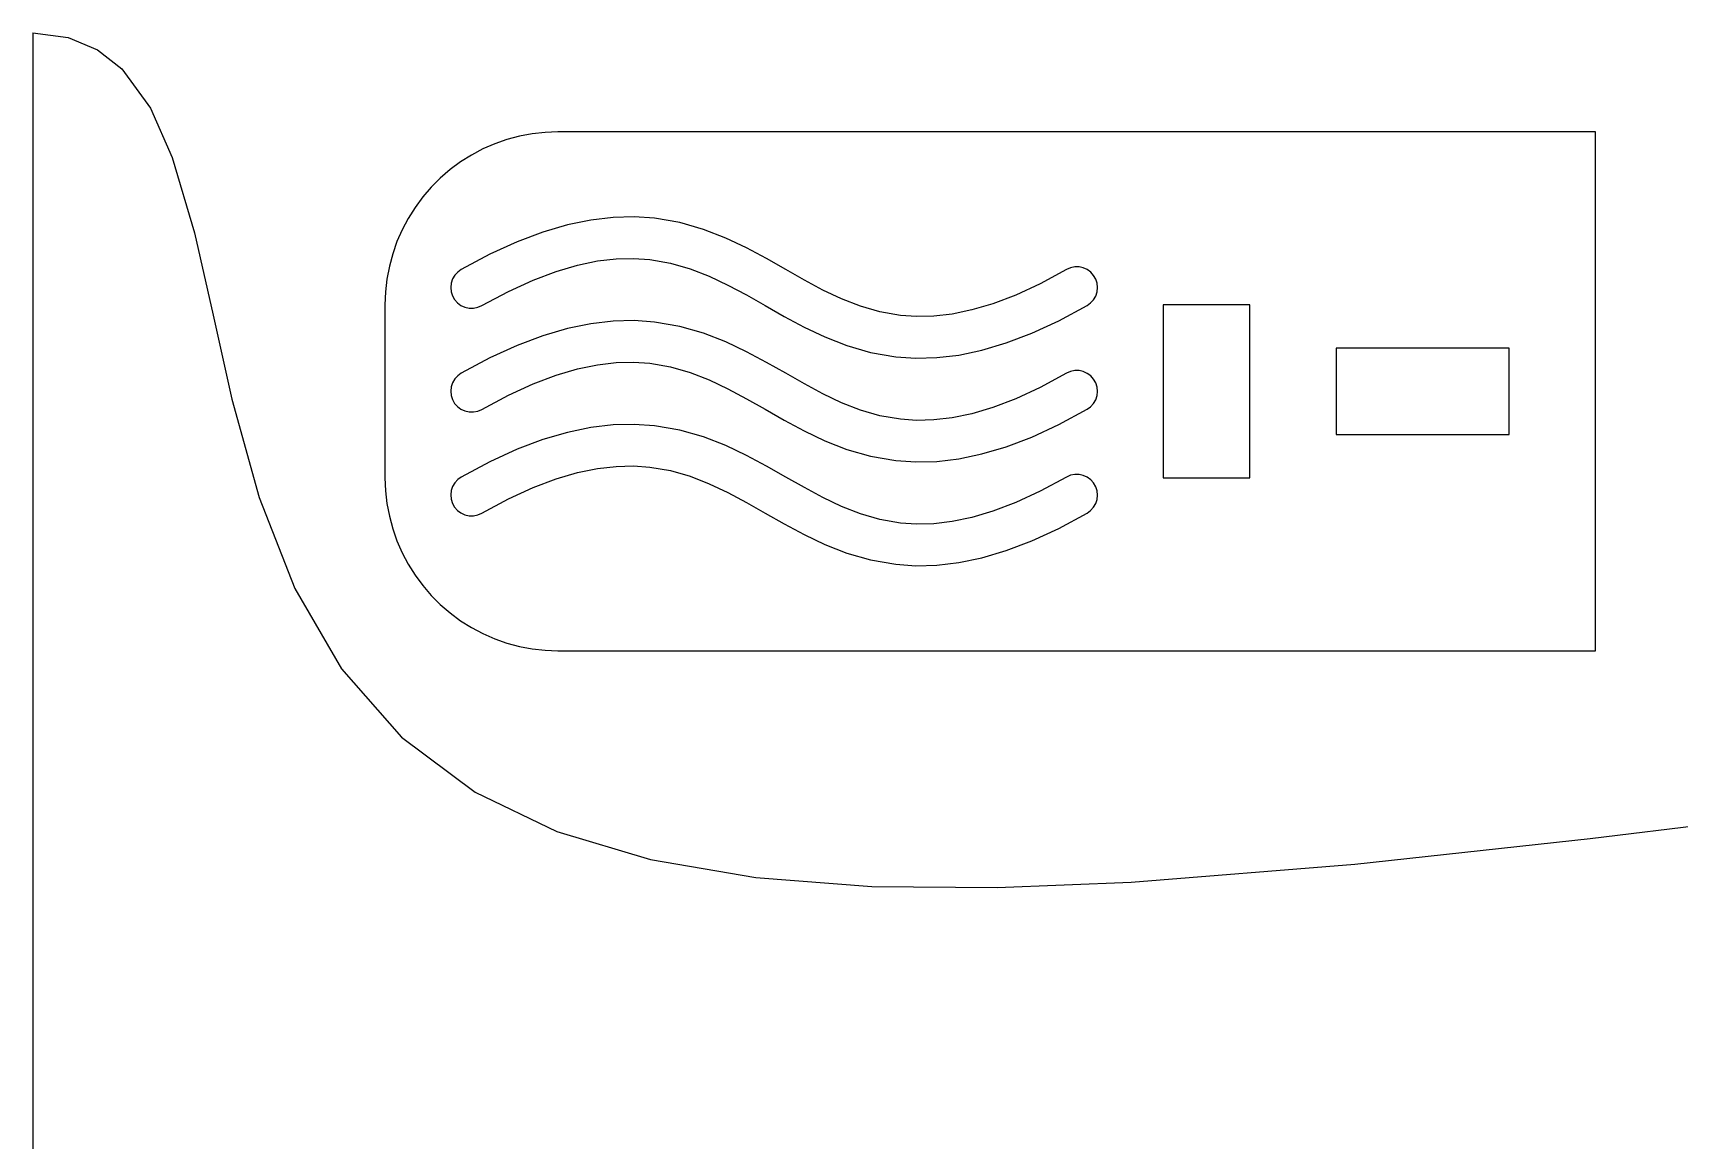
# Model space of a CAD drawing. Header units: millimetres. Extents: x -3928 to -434, y -548 to 1409.
# Drawn here: x -1656.5 to -1561.3, y 879.6 to 943.6 of the extents above; entities that cross this region are included whole.
import ezdxf

# ---------------------------------------------------------------- set-up
doc = ezdxf.new("R2010")
doc.units = ezdxf.units.MM
doc.header["$MEASUREMENT"] = 0
doc.layers.add('layer 1', color=7, linetype='Continuous')

msp = doc.modelspace()

# ---------------------------------------------------------------- linework, layer by layer
at = {"layer": 'layer 1', "color": 1, "lineweight": 25}
for points, knots in [([(-1656.4705, 943.5706), (-1656.4705, 943.5706), (-1654.4237, 943.3156), (-1654.4237, 943.3156), (-1654.4237, 943.3156), (-1654.4237, 943.3156), (-1652.7283, 942.5984), (-1652.7283, 942.5984), (-1652.7283, 942.5984), (-1652.7283, 942.5984), (-1651.3291, 941.4861), (-1651.3291, 941.4861), (-1651.3291, 941.4861), (-1651.3291, 941.4861), (-1649.675, 939.2121), (-1649.675, 939.2121), (-1649.675, 939.2121), (-1649.675, 939.2121), (-1648.4194, 936.3765), (-1648.4194, 936.3765), (-1648.4194, 936.3765), (-1648.4194, 936.3765), (-1647.1364, 932.0038), (-1647.1364, 932.0038), (-1647.1364, 932.0038), (-1647.1364, 932.0038), (-1646.0572, 927.254), (-1646.0572, 927.254), (-1646.0572, 927.254), (-1646.0572, 927.254), (-1644.9643, 922.3948), (-1644.9643, 922.3948), (-1644.9643, 922.3948), (-1644.9643, 922.3948), (-1643.3945, 916.7144), (-1643.3945, 916.7144), (-1643.3945, 916.7144), (-1643.3945, 916.7144), (-1641.3325, 911.4523), (-1641.3325, 911.4523), (-1641.3325, 911.4523), (-1641.3325, 911.4523), (-1638.6203, 906.7946), (-1638.6203, 906.7946), (-1638.6203, 906.7946), (-1638.6203, 906.7946), (-1635.1578, 902.8523), (-1635.1578, 902.8523), (-1635.1578, 902.8523), (-1635.1578, 902.8523), (-1630.892, 899.677), (-1630.892, 899.677), (-1630.892, 899.677), (-1630.892, 899.677), (-1626.1726, 897.4069), (-1626.1726, 897.4069), (-1626.1726, 897.4069), (-1626.1726, 897.4069), (-1620.7539, 895.7774), (-1620.7539, 895.7774), (-1620.7539, 895.7774), (-1620.7539, 895.7774), (-1614.6692, 894.7388), (-1614.6692, 894.7388), (-1614.6692, 894.7388), (-1614.6692, 894.7388), (-1607.9682, 894.2248), (-1607.9682, 894.2248), (-1607.9682, 894.2248), (-1607.9682, 894.2248), (-1600.7122, 894.1609), (-1600.7122, 894.1609), (-1600.7122, 894.1609), (-1600.7122, 894.1609), (-1592.973, 894.4679), (-1592.973, 894.4679), (-1592.973, 894.4679), (-1592.973, 894.4679), (-1580.0289, 895.51), (-1580.0289, 895.51), (-1580.0289, 895.51), (-1580.0289, 895.51), (-1566.4254, 896.993), (-1566.4254, 896.993), (-1566.4254, 896.993), (-1566.4254, 896.993), (-1552.5196, 898.6906), (-1552.5196, 898.6906), (-1552.5196, 898.6906), (-1552.5196, 898.6906), (-1541.9236, 900.034), (-1541.9236, 900.034), (-1541.9236, 900.034), (-1541.9236, 900.034), (-1531.5279, 901.3774), (-1531.5279, 901.3774), (-1531.5279, 901.3774), (-1531.5279, 901.3774), (-1521.4917, 902.7158), (-1521.4917, 902.7158), (-1521.4917, 902.7158), (-1521.4917, 902.7158), (-1511.9689, 904.0722), (-1511.9689, 904.0722), (-1511.9689, 904.0722), (-1511.9689, 904.0722), (-1503.1028, 905.495), (-1503.1028, 905.495), (-1503.1028, 905.495), (-1503.1028, 905.495), (-1495.1594, 907.0236), (-1495.1594, 907.0236), (-1495.1594, 907.0236), (-1495.1594, 907.0236), (-1488.078, 908.7592), (-1488.078, 908.7592), (-1488.078, 908.7592), (-1488.078, 908.7592), (-1481.9383, 910.7835), (-1481.9383, 910.7835), (-1481.9383, 910.7835), (-1481.9383, 910.7835), (-1476.7884, 913.1721), (-1476.7884, 913.1721), (-1476.7884, 913.1721), (-1476.7884, 913.1721), (-1472.9725, 915.71), (-1472.9725, 915.71), (-1472.9725, 915.71), (-1472.9725, 915.71), (-1469.9488, 918.6226), (-1469.9488, 918.6226), (-1469.9488, 918.6226), (-1469.9488, 918.6226), (-1467.6437, 921.9034), (-1467.6437, 921.9034), (-1467.6437, 921.9034), (-1467.6437, 921.9034), (-1465.9307, 925.5081), (-1465.9307, 925.5081), (-1465.9307, 925.5081), (-1465.9307, 925.5081), (-1464.6197, 929.3421), (-1464.6197, 929.3421), (-1464.6197, 929.3421), (-1464.6197, 929.3421), (-1463.6471, 932.6014), (-1463.6471, 932.6014), (-1463.6471, 932.6014), (-1463.6471, 932.6014), (-1462.5743, 935.7827), (-1462.5743, 935.7827), (-1462.5743, 935.7827), (-1462.5743, 935.7827), (-1461.1537, 938.7154), (-1461.1537, 938.7154), (-1461.1537, 938.7154), (-1461.1537, 938.7154), (-1459.6812, 940.6228), (-1459.6812, 940.6228), (-1459.6812, 940.6228), (-1459.6812, 940.6228), (-1457.6947, 942.1574), (-1457.6947, 942.1574), (-1457.6947, 942.1574), (-1457.6947, 942.1574), (-1456.001, 942.9102), (-1456.001, 942.9102), (-1456.001, 942.9102), (-1456.001, 942.9102), (-1453.9468, 943.3971), (-1453.9468, 943.3971), (-1453.9468, 943.3971), (-1453.9468, 943.3971), (-1451.4706, 943.5706), (-1451.4706, 943.5706)], [0, 0, 0, 0, 0.0222222, 0.0222222, 0.0222222, 0.0222222, 0.0444444, 0.0444444, 0.0444444, 0.0444444, 0.0666667, 0.0666667, 0.0666667, 0.0666667, 0.0888889, 0.0888889, 0.0888889, 0.0888889, 0.1111111, 0.1111111, 0.1111111, 0.1111111, 0.1333333, 0.1333333, 0.1333333, 0.1333333, 0.1555556, 0.1555556, 0.1555556, 0.1555556, 0.1777778, 0.1777778, 0.1777778, 0.1777778, 0.2, 0.2, 0.2, 0.2, 0.2222222, 0.2222222, 0.2222222, 0.2222222, 0.2444444, 0.2444444, 0.2444444, 0.2444444, 0.2666667, 0.2666667, 0.2666667, 0.2666667, 0.2888889, 0.2888889, 0.2888889, 0.2888889, 0.3111111, 0.3111111, 0.3111111, 0.3111111, 0.3333333, 0.3333333, 0.3333333, 0.3333333, 0.3555556, 0.3555556, 0.3555556, 0.3555556, 0.3777778, 0.3777778, 0.3777778, 0.3777778, 0.4, 0.4, 0.4, 0.4, 0.4222222, 0.4222222, 0.4222222, 0.4222222, 0.4444444, 0.4444444, 0.4444444, 0.4444444, 0.4666667, 0.4666667, 0.4666667, 0.4666667, 0.4888889, 0.4888889, 0.4888889, 0.4888889, 0.5111111, 0.5111111, 0.5111111, 0.5111111, 0.5333333, 0.5333333, 0.5333333, 0.5333333, 0.5555556, 0.5555556, 0.5555556, 0.5555556, 0.5777778, 0.5777778, 0.5777778, 0.5777778, 0.6, 0.6, 0.6, 0.6, 0.6222222, 0.6222222, 0.6222222, 0.6222222, 0.6444444, 0.6444444, 0.6444444, 0.6444444, 0.6666667, 0.6666667, 0.6666667, 0.6666667, 0.6888889, 0.6888889, 0.6888889, 0.6888889, 0.7111111, 0.7111111, 0.7111111, 0.7111111, 0.7333333, 0.7333333, 0.7333333, 0.7333333, 0.7555556, 0.7555556, 0.7555556, 0.7555556, 0.7777778, 0.7777778, 0.7777778, 0.7777778, 0.8, 0.8, 0.8, 0.8, 0.8222222, 0.8222222, 0.8222222, 0.8222222, 0.8444444, 0.8444444, 0.8444444, 0.8444444, 0.8666667, 0.8666667, 0.8666667, 0.8666667, 0.8888889, 0.8888889, 0.8888889, 0.8888889, 0.9111111, 0.9111111, 0.9111111, 0.9111111, 0.9333333, 0.9333333, 0.9333333, 0.9333333, 0.9555556, 0.9555556, 0.9555556, 0.9555556, 1, 1, 1, 1]), ([(-1626.114, 937.8501), (-1626.114, 937.8501), (-1626.8611, 937.8223), (-1626.8611, 937.8223), (-1626.8611, 937.8223), (-1626.8611, 937.8223), (-1627.6041, 937.7383), (-1627.6041, 937.7383), (-1627.6041, 937.7383), (-1627.6041, 937.7383), (-1628.3389, 937.5993), (-1628.3389, 937.5993), (-1628.3389, 937.5993), (-1628.3389, 937.5993), (-1629.0614, 937.406), (-1629.0614, 937.406), (-1629.0614, 937.406), (-1629.0614, 937.406), (-1629.7673, 937.1591), (-1629.7673, 937.1591), (-1629.7673, 937.1591), (-1629.7673, 937.1591), (-1630.4528, 936.8599), (-1630.4528, 936.8599), (-1630.4528, 936.8599), (-1630.4528, 936.8599), (-1631.1139, 936.5103), (-1631.1139, 936.5103), (-1631.1139, 936.5103), (-1631.1139, 936.5103), (-1631.7471, 936.1124), (-1631.7471, 936.1124), (-1631.7471, 936.1124), (-1631.7471, 936.1124), (-1632.3486, 935.6686), (-1632.3486, 935.6686), (-1632.3486, 935.6686), (-1632.3486, 935.6686), (-1632.9155, 935.1807), (-1632.9155, 935.1807), (-1632.9155, 935.1807), (-1632.9155, 935.1807), (-1633.4443, 934.6519), (-1633.4443, 934.6519), (-1633.4443, 934.6519), (-1633.4443, 934.6519), (-1633.9322, 934.0849), (-1633.9322, 934.0849), (-1633.9322, 934.0849), (-1633.9322, 934.0849), (-1634.376, 933.4835), (-1634.376, 933.4835), (-1634.376, 933.4835), (-1634.376, 933.4835), (-1634.7739, 932.8502), (-1634.7739, 932.8502), (-1634.7739, 932.8502), (-1634.7739, 932.8502), (-1635.1235, 932.1891), (-1635.1235, 932.1891), (-1635.1235, 932.1891), (-1635.1235, 932.1891), (-1635.4223, 931.5037), (-1635.4223, 931.5037), (-1635.4223, 931.5037), (-1635.4223, 931.5037), (-1635.6696, 930.7978), (-1635.6696, 930.7978), (-1635.6696, 930.7978), (-1635.6696, 930.7978), (-1635.863, 930.0753), (-1635.863, 930.0753), (-1635.863, 930.0753), (-1635.863, 930.0753), (-1636.002, 929.3404), (-1636.002, 929.3404), (-1636.002, 929.3404), (-1636.002, 929.3404), (-1636.0859, 928.5975), (-1636.0859, 928.5975), (-1636.0859, 928.5975), (-1636.0859, 928.5975), (-1636.1138, 927.8503), (-1636.1138, 927.8503)], [0, 0, 0, 0, 0.0454545, 0.0454545, 0.0454545, 0.0454545, 0.0909091, 0.0909091, 0.0909091, 0.0909091, 0.1363636, 0.1363636, 0.1363636, 0.1363636, 0.1818182, 0.1818182, 0.1818182, 0.1818182, 0.2272727, 0.2272727, 0.2272727, 0.2272727, 0.2727273, 0.2727273, 0.2727273, 0.2727273, 0.3181818, 0.3181818, 0.3181818, 0.3181818, 0.3636364, 0.3636364, 0.3636364, 0.3636364, 0.4090909, 0.4090909, 0.4090909, 0.4090909, 0.4545455, 0.4545455, 0.4545455, 0.4545455, 0.5, 0.5, 0.5, 0.5, 0.5454545, 0.5454545, 0.5454545, 0.5454545, 0.5909091, 0.5909091, 0.5909091, 0.5909091, 0.6363636, 0.6363636, 0.6363636, 0.6363636, 0.6818182, 0.6818182, 0.6818182, 0.6818182, 0.7272727, 0.7272727, 0.7272727, 0.7272727, 0.7727273, 0.7727273, 0.7727273, 0.7727273, 0.8181818, 0.8181818, 0.8181818, 0.8181818, 0.8636364, 0.8636364, 0.8636364, 0.8636364, 0.9090909, 0.9090909, 0.9090909, 0.9090909, 1, 1, 1, 1]), ([(-1596.7117, 929.8908), (-1596.7117, 929.8908), (-1598.2325, 929.0716), (-1598.2325, 929.0716), (-1598.2325, 929.0716), (-1598.2325, 929.0716), (-1599.6482, 928.4176), (-1599.6482, 928.4176), (-1599.6482, 928.4176), (-1599.6482, 928.4176), (-1600.9641, 927.9156), (-1600.9641, 927.9156), (-1600.9641, 927.9156), (-1600.9641, 927.9156), (-1602.1868, 927.5526), (-1602.1868, 927.5526), (-1602.1868, 927.5526), (-1602.1868, 927.5526), (-1603.3235, 927.3155), (-1603.3235, 927.3155), (-1603.3235, 927.3155), (-1603.3235, 927.3155), (-1604.3835, 927.1906), (-1604.3835, 927.1906), (-1604.3835, 927.1906), (-1604.3835, 927.1906), (-1605.3763, 927.1659), (-1605.3763, 927.1659), (-1605.3763, 927.1659), (-1605.3763, 927.1659), (-1606.3132, 927.2298), (-1606.3132, 927.2298), (-1606.3132, 927.2298), (-1606.3132, 927.2298), (-1607.495, 927.4361), (-1607.495, 927.4361), (-1607.495, 927.4361), (-1607.495, 927.4361), (-1608.6222, 927.7628), (-1608.6222, 927.7628), (-1608.6222, 927.7628), (-1608.6222, 927.7628), (-1609.7147, 928.1914), (-1609.7147, 928.1914), (-1609.7147, 928.1914), (-1609.7147, 928.1914), (-1610.79, 928.704), (-1610.79, 928.704), (-1610.79, 928.704), (-1610.79, 928.704), (-1611.8624, 929.2787), (-1611.8624, 929.2787), (-1611.8624, 929.2787), (-1611.8624, 929.2787), (-1612.9462, 929.8922), (-1612.9462, 929.8922), (-1612.9462, 929.8922), (-1612.9462, 929.8922), (-1614.0557, 930.5205), (-1614.0557, 930.5205), (-1614.0557, 930.5205), (-1614.0557, 930.5205), (-1615.2071, 931.1354), (-1615.2071, 931.1354), (-1615.2071, 931.1354), (-1615.2071, 931.1354), (-1616.4161, 931.7079), (-1616.4161, 931.7079), (-1616.4161, 931.7079), (-1616.4161, 931.7079), (-1617.6984, 932.2078), (-1617.6984, 932.2078), (-1617.6984, 932.2078), (-1617.6984, 932.2078), (-1619.0676, 932.6015), (-1619.0676, 932.6015), (-1619.0676, 932.6015), (-1619.0676, 932.6015), (-1620.5334, 932.8548), (-1620.5334, 932.8548), (-1620.5334, 932.8548), (-1620.5334, 932.8548), (-1621.6996, 932.9335), (-1621.6996, 932.9335), (-1621.6996, 932.9335), (-1621.6996, 932.9335), (-1622.9252, 932.9035), (-1622.9252, 932.9035), (-1622.9252, 932.9035), (-1622.9252, 932.9035), (-1624.2118, 932.7539), (-1624.2118, 932.7539), (-1624.2118, 932.7539), (-1624.2118, 932.7539), (-1625.5629, 932.4752), (-1625.5629, 932.4752), (-1625.5629, 932.4752), (-1625.5629, 932.4752), (-1626.9818, 932.0586), (-1626.9818, 932.0586), (-1626.9818, 932.0586), (-1626.9818, 932.0586), (-1628.4744, 931.4956), (-1628.4744, 931.4956), (-1628.4744, 931.4956), (-1628.4744, 931.4956), (-1630.0471, 930.7769), (-1630.0471, 930.7769), (-1630.0471, 930.7769), (-1630.0471, 930.7769), (-1631.7065, 929.8936), (-1631.7065, 929.8936)], [0, 0, 0, 0, 0.0344828, 0.0344828, 0.0344828, 0.0344828, 0.0689655, 0.0689655, 0.0689655, 0.0689655, 0.1034483, 0.1034483, 0.1034483, 0.1034483, 0.137931, 0.137931, 0.137931, 0.137931, 0.1724138, 0.1724138, 0.1724138, 0.1724138, 0.2068966, 0.2068966, 0.2068966, 0.2068966, 0.2413793, 0.2413793, 0.2413793, 0.2413793, 0.2758621, 0.2758621, 0.2758621, 0.2758621, 0.3103448, 0.3103448, 0.3103448, 0.3103448, 0.3448276, 0.3448276, 0.3448276, 0.3448276, 0.3793103, 0.3793103, 0.3793103, 0.3793103, 0.4137931, 0.4137931, 0.4137931, 0.4137931, 0.4482759, 0.4482759, 0.4482759, 0.4482759, 0.4827586, 0.4827586, 0.4827586, 0.4827586, 0.5172414, 0.5172414, 0.5172414, 0.5172414, 0.5517241, 0.5517241, 0.5517241, 0.5517241, 0.5862069, 0.5862069, 0.5862069, 0.5862069, 0.6206897, 0.6206897, 0.6206897, 0.6206897, 0.6551724, 0.6551724, 0.6551724, 0.6551724, 0.6896552, 0.6896552, 0.6896552, 0.6896552, 0.7241379, 0.7241379, 0.7241379, 0.7241379, 0.7586207, 0.7586207, 0.7586207, 0.7586207, 0.7931034, 0.7931034, 0.7931034, 0.7931034, 0.8275862, 0.8275862, 0.8275862, 0.8275862, 0.862069, 0.862069, 0.862069, 0.862069, 0.8965517, 0.8965517, 0.8965517, 0.8965517, 0.9310345, 0.9310345, 0.9310345, 0.9310345, 1, 1, 1, 1]), ([(-1630.5209, 927.8069), (-1630.5209, 927.8069), (-1628.982, 928.6261), (-1628.982, 928.6261), (-1628.982, 928.6261), (-1628.982, 928.6261), (-1627.5498, 929.2808), (-1627.5498, 929.2808), (-1627.5498, 929.2808), (-1627.5498, 929.2808), (-1626.218, 929.7835), (-1626.218, 929.7835), (-1626.218, 929.7835), (-1626.218, 929.7835), (-1624.9805, 930.1469), (-1624.9805, 930.1469), (-1624.9805, 930.1469), (-1624.9805, 930.1469), (-1623.8297, 930.3847), (-1623.8297, 930.3847), (-1623.8297, 930.3847), (-1623.8297, 930.3847), (-1622.7569, 930.5095), (-1622.7569, 930.5095), (-1622.7569, 930.5095), (-1622.7569, 930.5095), (-1621.7522, 930.5346), (-1621.7522, 930.5346), (-1621.7522, 930.5346), (-1621.7522, 930.5346), (-1620.8046, 930.4704), (-1620.8046, 930.4704), (-1620.8046, 930.4704), (-1620.8046, 930.4704), (-1619.6108, 930.2637), (-1619.6108, 930.2637), (-1619.6108, 930.2637), (-1619.6108, 930.2637), (-1618.4746, 929.937), (-1618.4746, 929.937), (-1618.4746, 929.937), (-1618.4746, 929.937), (-1617.3749, 929.508), (-1617.3749, 929.508), (-1617.3749, 929.508), (-1617.3749, 929.508), (-1616.2954, 928.9954), (-1616.2954, 928.9954), (-1616.2954, 928.9954), (-1616.2954, 928.9954), (-1615.2209, 928.4211), (-1615.2209, 928.4211), (-1615.2209, 928.4211), (-1615.2209, 928.4211), (-1614.1368, 927.8083), (-1614.1368, 927.8083), (-1614.1368, 927.8083), (-1614.1368, 927.8083), (-1613.0291, 927.1804), (-1613.0291, 927.1804), (-1613.0291, 927.1804), (-1613.0291, 927.1804), (-1611.8815, 926.5655), (-1611.8815, 926.5655), (-1611.8815, 926.5655), (-1611.8815, 926.5655), (-1610.6778, 925.9933), (-1610.6778, 925.9933), (-1610.6778, 925.9933), (-1610.6778, 925.9933), (-1609.4029, 925.493), (-1609.4029, 925.493), (-1609.4029, 925.493), (-1609.4029, 925.493), (-1608.0422, 925.0993), (-1608.0422, 925.0993), (-1608.0422, 925.0993), (-1608.0422, 925.0993), (-1606.587, 924.8453), (-1606.587, 924.8453), (-1606.587, 924.8453), (-1606.587, 924.8453), (-1605.4295, 924.7667), (-1605.4295, 924.7667), (-1605.4295, 924.7667), (-1605.4295, 924.7667), (-1604.2135, 924.7967), (-1604.2135, 924.7967), (-1604.2135, 924.7967), (-1604.2135, 924.7967), (-1602.9375, 924.9466), (-1602.9375, 924.9466), (-1602.9375, 924.9466), (-1602.9375, 924.9466), (-1601.5987, 925.2256), (-1601.5987, 925.2256), (-1601.5987, 925.2256), (-1601.5987, 925.2256), (-1600.1929, 925.643), (-1600.1929, 925.643), (-1600.1929, 925.643), (-1600.1929, 925.643), (-1598.7151, 926.2064), (-1598.7151, 926.2064), (-1598.7151, 926.2064), (-1598.7151, 926.2064), (-1597.1583, 926.9257), (-1597.1583, 926.9257), (-1597.1583, 926.9257), (-1597.1583, 926.9257), (-1595.5158, 927.8097), (-1595.5158, 927.8097)], [0, 0, 0, 0, 0.0344828, 0.0344828, 0.0344828, 0.0344828, 0.0689655, 0.0689655, 0.0689655, 0.0689655, 0.1034483, 0.1034483, 0.1034483, 0.1034483, 0.137931, 0.137931, 0.137931, 0.137931, 0.1724138, 0.1724138, 0.1724138, 0.1724138, 0.2068966, 0.2068966, 0.2068966, 0.2068966, 0.2413793, 0.2413793, 0.2413793, 0.2413793, 0.2758621, 0.2758621, 0.2758621, 0.2758621, 0.3103448, 0.3103448, 0.3103448, 0.3103448, 0.3448276, 0.3448276, 0.3448276, 0.3448276, 0.3793103, 0.3793103, 0.3793103, 0.3793103, 0.4137931, 0.4137931, 0.4137931, 0.4137931, 0.4482759, 0.4482759, 0.4482759, 0.4482759, 0.4827586, 0.4827586, 0.4827586, 0.4827586, 0.5172414, 0.5172414, 0.5172414, 0.5172414, 0.5517241, 0.5517241, 0.5517241, 0.5517241, 0.5862069, 0.5862069, 0.5862069, 0.5862069, 0.6206897, 0.6206897, 0.6206897, 0.6206897, 0.6551724, 0.6551724, 0.6551724, 0.6551724, 0.6896552, 0.6896552, 0.6896552, 0.6896552, 0.7241379, 0.7241379, 0.7241379, 0.7241379, 0.7586207, 0.7586207, 0.7586207, 0.7586207, 0.7931034, 0.7931034, 0.7931034, 0.7931034, 0.8275862, 0.8275862, 0.8275862, 0.8275862, 0.862069, 0.862069, 0.862069, 0.862069, 0.8965517, 0.8965517, 0.8965517, 0.8965517, 0.9310345, 0.9310345, 0.9310345, 0.9310345, 1, 1, 1, 1]), ([(-1595.5158, 927.8097), (-1595.5158, 927.8097), (-1595.3126, 927.9568), (-1595.3126, 927.9568), (-1595.3126, 927.9568), (-1595.3126, 927.9568), (-1595.1443, 928.1428), (-1595.1443, 928.1428), (-1595.1443, 928.1428), (-1595.1443, 928.1428), (-1595.0187, 928.3597), (-1595.0187, 928.3597), (-1595.0187, 928.3597), (-1595.0187, 928.3597), (-1594.9404, 928.5982), (-1594.9404, 928.5982), (-1594.9404, 928.5982), (-1594.9404, 928.5982), (-1594.9139, 928.8476), (-1594.9139, 928.8476), (-1594.9139, 928.8476), (-1594.9139, 928.8476), (-1594.9393, 929.097), (-1594.9393, 929.097), (-1594.9393, 929.097), (-1594.9393, 929.097), (-1595.0166, 929.3359), (-1595.0166, 929.3359), (-1595.0166, 929.3359), (-1595.0166, 929.3359), (-1595.1415, 929.5535), (-1595.1415, 929.5535), (-1595.1415, 929.5535), (-1595.1415, 929.5535), (-1595.309, 929.7401), (-1595.309, 929.7401), (-1595.309, 929.7401), (-1595.309, 929.7401), (-1595.5115, 929.8883), (-1595.5115, 929.8883), (-1595.5115, 929.8883), (-1595.5115, 929.8883), (-1595.7405, 929.9906), (-1595.7405, 929.9906), (-1595.7405, 929.9906), (-1595.7405, 929.9906), (-1595.986, 930.0432), (-1595.986, 930.0432), (-1595.986, 930.0432), (-1595.986, 930.0432), (-1596.2369, 930.0439), (-1596.2369, 930.0439), (-1596.2369, 930.0439), (-1596.2369, 930.0439), (-1596.4824, 929.992), (-1596.4824, 929.992), (-1596.4824, 929.992), (-1596.4824, 929.992), (-1596.7117, 929.8908), (-1596.7117, 929.8908)], [0, 0, 0, 0, 0.0625, 0.0625, 0.0625, 0.0625, 0.125, 0.125, 0.125, 0.125, 0.1875, 0.1875, 0.1875, 0.1875, 0.25, 0.25, 0.25, 0.25, 0.3125, 0.3125, 0.3125, 0.3125, 0.375, 0.375, 0.375, 0.375, 0.4375, 0.4375, 0.4375, 0.4375, 0.5, 0.5, 0.5, 0.5, 0.5625, 0.5625, 0.5625, 0.5625, 0.625, 0.625, 0.625, 0.625, 0.6875, 0.6875, 0.6875, 0.6875, 0.75, 0.75, 0.75, 0.75, 0.8125, 0.8125, 0.8125, 0.8125, 0.875, 0.875, 0.875, 0.875, 1, 1, 1, 1]), ([(-1631.7065, 929.8936), (-1631.7065, 929.8936), (-1631.9108, 929.7472), (-1631.9108, 929.7472), (-1631.9108, 929.7472), (-1631.9108, 929.7472), (-1632.0798, 929.562), (-1632.0798, 929.562), (-1632.0798, 929.562), (-1632.0798, 929.562), (-1632.2068, 929.3457), (-1632.2068, 929.3457), (-1632.2068, 929.3457), (-1632.2068, 929.3457), (-1632.2858, 929.1076), (-1632.2858, 929.1076), (-1632.2858, 929.1076), (-1632.2858, 929.1076), (-1632.3137, 928.8582), (-1632.3137, 928.8582), (-1632.3137, 928.8582), (-1632.3137, 928.8582), (-1632.2893, 928.6088), (-1632.2893, 928.6088), (-1632.2893, 928.6088), (-1632.2893, 928.6088), (-1632.2135, 928.3696), (-1632.2135, 928.3696), (-1632.2135, 928.3696), (-1632.2135, 928.3696), (-1632.0893, 928.1516), (-1632.0893, 928.1516), (-1632.0893, 928.1516), (-1632.0893, 928.1516), (-1631.9228, 927.9639), (-1631.9228, 927.9639), (-1631.9228, 927.9639), (-1631.9228, 927.9639), (-1631.721, 927.815), (-1631.721, 927.815), (-1631.721, 927.815), (-1631.721, 927.815), (-1631.4924, 927.7113), (-1631.4924, 927.7113), (-1631.4924, 927.7113), (-1631.4924, 927.7113), (-1631.2472, 927.6577), (-1631.2472, 927.6577), (-1631.2472, 927.6577), (-1631.2472, 927.6577), (-1630.9964, 927.6559), (-1630.9964, 927.6559), (-1630.9964, 927.6559), (-1630.9964, 927.6559), (-1630.7509, 927.7064), (-1630.7509, 927.7064), (-1630.7509, 927.7064), (-1630.7509, 927.7064), (-1630.5209, 927.8069), (-1630.5209, 927.8069)], [0, 0, 0, 0, 0.0625, 0.0625, 0.0625, 0.0625, 0.125, 0.125, 0.125, 0.125, 0.1875, 0.1875, 0.1875, 0.1875, 0.25, 0.25, 0.25, 0.25, 0.3125, 0.3125, 0.3125, 0.3125, 0.375, 0.375, 0.375, 0.375, 0.4375, 0.4375, 0.4375, 0.4375, 0.5, 0.5, 0.5, 0.5, 0.5625, 0.5625, 0.5625, 0.5625, 0.625, 0.625, 0.625, 0.625, 0.6875, 0.6875, 0.6875, 0.6875, 0.75, 0.75, 0.75, 0.75, 0.8125, 0.8125, 0.8125, 0.8125, 0.875, 0.875, 0.875, 0.875, 1, 1, 1, 1]), ([(-1596.7117, 923.8907), (-1596.7117, 923.8907), (-1598.2325, 923.0719), (-1598.2325, 923.0719), (-1598.2325, 923.0719), (-1598.2325, 923.0719), (-1599.6482, 922.4175), (-1599.6482, 922.4175), (-1599.6482, 922.4175), (-1599.6482, 922.4175), (-1600.9641, 921.9155), (-1600.9641, 921.9155), (-1600.9641, 921.9155), (-1600.9641, 921.9155), (-1602.1868, 921.5525), (-1602.1868, 921.5525), (-1602.1868, 921.5525), (-1602.1868, 921.5525), (-1603.3235, 921.3154), (-1603.3235, 921.3154), (-1603.3235, 921.3154), (-1603.3235, 921.3154), (-1604.3835, 921.1906), (-1604.3835, 921.1906), (-1604.3835, 921.1906), (-1604.3835, 921.1906), (-1605.3763, 921.1659), (-1605.3763, 921.1659), (-1605.3763, 921.1659), (-1605.3763, 921.1659), (-1606.3132, 921.2297), (-1606.3132, 921.2297), (-1606.3132, 921.2297), (-1606.3132, 921.2297), (-1607.495, 921.4361), (-1607.495, 921.4361), (-1607.495, 921.4361), (-1607.495, 921.4361), (-1608.6222, 921.7628), (-1608.6222, 921.7628), (-1608.6222, 921.7628), (-1608.6222, 921.7628), (-1609.7147, 922.1914), (-1609.7147, 922.1914), (-1609.7147, 922.1914), (-1609.7147, 922.1914), (-1610.79, 922.7043), (-1610.79, 922.7043), (-1610.79, 922.7043), (-1610.79, 922.7043), (-1611.8624, 923.2787), (-1611.8624, 923.2787), (-1611.8624, 923.2787), (-1611.8624, 923.2787), (-1612.9462, 923.8921), (-1612.9462, 923.8921), (-1612.9462, 923.8921), (-1612.9462, 923.8921), (-1614.0557, 924.5204), (-1614.0557, 924.5204), (-1614.0557, 924.5204), (-1614.0557, 924.5204), (-1615.2071, 925.1353), (-1615.2071, 925.1353), (-1615.2071, 925.1353), (-1615.2071, 925.1353), (-1616.4161, 925.7079), (-1616.4161, 925.7079), (-1616.4161, 925.7079), (-1616.4161, 925.7079), (-1617.6984, 926.2078), (-1617.6984, 926.2078), (-1617.6984, 926.2078), (-1617.6984, 926.2078), (-1619.0676, 926.6015), (-1619.0676, 926.6015), (-1619.0676, 926.6015), (-1619.0676, 926.6015), (-1620.5334, 926.8551), (-1620.5334, 926.8551), (-1620.5334, 926.8551), (-1620.5334, 926.8551), (-1621.6996, 926.9338), (-1621.6996, 926.9338), (-1621.6996, 926.9338), (-1621.6996, 926.9338), (-1622.9252, 926.9034), (-1622.9252, 926.9034), (-1622.9252, 926.9034), (-1622.9252, 926.9034), (-1624.2118, 926.7539), (-1624.2118, 926.7539), (-1624.2118, 926.7539), (-1624.2118, 926.7539), (-1625.5629, 926.4752), (-1625.5629, 926.4752), (-1625.5629, 926.4752), (-1625.5629, 926.4752), (-1626.9818, 926.0585), (-1626.9818, 926.0585), (-1626.9818, 926.0585), (-1626.9818, 926.0585), (-1628.4744, 925.4955), (-1628.4744, 925.4955), (-1628.4744, 925.4955), (-1628.4744, 925.4955), (-1630.0471, 924.7769), (-1630.0471, 924.7769), (-1630.0471, 924.7769), (-1630.0471, 924.7769), (-1631.7065, 923.8935), (-1631.7065, 923.8935)], [0, 0, 0, 0, 0.0344828, 0.0344828, 0.0344828, 0.0344828, 0.0689655, 0.0689655, 0.0689655, 0.0689655, 0.1034483, 0.1034483, 0.1034483, 0.1034483, 0.137931, 0.137931, 0.137931, 0.137931, 0.1724138, 0.1724138, 0.1724138, 0.1724138, 0.2068966, 0.2068966, 0.2068966, 0.2068966, 0.2413793, 0.2413793, 0.2413793, 0.2413793, 0.2758621, 0.2758621, 0.2758621, 0.2758621, 0.3103448, 0.3103448, 0.3103448, 0.3103448, 0.3448276, 0.3448276, 0.3448276, 0.3448276, 0.3793103, 0.3793103, 0.3793103, 0.3793103, 0.4137931, 0.4137931, 0.4137931, 0.4137931, 0.4482759, 0.4482759, 0.4482759, 0.4482759, 0.4827586, 0.4827586, 0.4827586, 0.4827586, 0.5172414, 0.5172414, 0.5172414, 0.5172414, 0.5517241, 0.5517241, 0.5517241, 0.5517241, 0.5862069, 0.5862069, 0.5862069, 0.5862069, 0.6206897, 0.6206897, 0.6206897, 0.6206897, 0.6551724, 0.6551724, 0.6551724, 0.6551724, 0.6896552, 0.6896552, 0.6896552, 0.6896552, 0.7241379, 0.7241379, 0.7241379, 0.7241379, 0.7586207, 0.7586207, 0.7586207, 0.7586207, 0.7931034, 0.7931034, 0.7931034, 0.7931034, 0.8275862, 0.8275862, 0.8275862, 0.8275862, 0.862069, 0.862069, 0.862069, 0.862069, 0.8965517, 0.8965517, 0.8965517, 0.8965517, 0.9310345, 0.9310345, 0.9310345, 0.9310345, 1, 1, 1, 1]), ([(-1630.5209, 921.8069), (-1630.5209, 921.8069), (-1628.982, 922.626), (-1628.982, 922.626), (-1628.982, 922.626), (-1628.982, 922.626), (-1627.5498, 923.2808), (-1627.5498, 923.2808), (-1627.5498, 923.2808), (-1627.5498, 923.2808), (-1626.218, 923.7835), (-1626.218, 923.7835), (-1626.218, 923.7835), (-1626.218, 923.7835), (-1624.9805, 924.1468), (-1624.9805, 924.1468), (-1624.9805, 924.1468), (-1624.9805, 924.1468), (-1623.8297, 924.3846), (-1623.8297, 924.3846), (-1623.8297, 924.3846), (-1623.8297, 924.3846), (-1622.7569, 924.5095), (-1622.7569, 924.5095), (-1622.7569, 924.5095), (-1622.7569, 924.5095), (-1621.7522, 924.5345), (-1621.7522, 924.5345), (-1621.7522, 924.5345), (-1621.7522, 924.5345), (-1620.8046, 924.4703), (-1620.8046, 924.4703), (-1620.8046, 924.4703), (-1620.8046, 924.4703), (-1619.6108, 924.2636), (-1619.6108, 924.2636), (-1619.6108, 924.2636), (-1619.6108, 924.2636), (-1618.4746, 923.9369), (-1618.4746, 923.9369), (-1618.4746, 923.9369), (-1618.4746, 923.9369), (-1617.3749, 923.508), (-1617.3749, 923.508), (-1617.3749, 923.508), (-1617.3749, 923.508), (-1616.2954, 922.9954), (-1616.2954, 922.9954), (-1616.2954, 922.9954), (-1616.2954, 922.9954), (-1615.2209, 922.4211), (-1615.2209, 922.4211), (-1615.2209, 922.4211), (-1615.2209, 922.4211), (-1614.1368, 921.8083), (-1614.1368, 921.8083), (-1614.1368, 921.8083), (-1614.1368, 921.8083), (-1613.0291, 921.1803), (-1613.0291, 921.1803), (-1613.0291, 921.1803), (-1613.0291, 921.1803), (-1611.8815, 920.5654), (-1611.8815, 920.5654), (-1611.8815, 920.5654), (-1611.8815, 920.5654), (-1610.6778, 919.9932), (-1610.6778, 919.9932), (-1610.6778, 919.9932), (-1610.6778, 919.9932), (-1609.4029, 919.4934), (-1609.4029, 919.4934), (-1609.4029, 919.4934), (-1609.4029, 919.4934), (-1608.0422, 919.0993), (-1608.0422, 919.0993), (-1608.0422, 919.0993), (-1608.0422, 919.0993), (-1606.587, 918.8453), (-1606.587, 918.8453), (-1606.587, 918.8453), (-1606.587, 918.8453), (-1605.4295, 918.7666), (-1605.4295, 918.7666), (-1605.4295, 918.7666), (-1605.4295, 918.7666), (-1604.2135, 918.7966), (-1604.2135, 918.7966), (-1604.2135, 918.7966), (-1604.2135, 918.7966), (-1602.9375, 918.9465), (-1602.9375, 918.9465), (-1602.9375, 918.9465), (-1602.9375, 918.9465), (-1601.5987, 919.2259), (-1601.5987, 919.2259), (-1601.5987, 919.2259), (-1601.5987, 919.2259), (-1600.1929, 919.6429), (-1600.1929, 919.6429), (-1600.1929, 919.6429), (-1600.1929, 919.6429), (-1598.7151, 920.2063), (-1598.7151, 920.2063), (-1598.7151, 920.2063), (-1598.7151, 920.2063), (-1597.1583, 920.9256), (-1597.1583, 920.9256), (-1597.1583, 920.9256), (-1597.1583, 920.9256), (-1595.5158, 921.8097), (-1595.5158, 921.8097)], [0, 0, 0, 0, 0.0344828, 0.0344828, 0.0344828, 0.0344828, 0.0689655, 0.0689655, 0.0689655, 0.0689655, 0.1034483, 0.1034483, 0.1034483, 0.1034483, 0.137931, 0.137931, 0.137931, 0.137931, 0.1724138, 0.1724138, 0.1724138, 0.1724138, 0.2068966, 0.2068966, 0.2068966, 0.2068966, 0.2413793, 0.2413793, 0.2413793, 0.2413793, 0.2758621, 0.2758621, 0.2758621, 0.2758621, 0.3103448, 0.3103448, 0.3103448, 0.3103448, 0.3448276, 0.3448276, 0.3448276, 0.3448276, 0.3793103, 0.3793103, 0.3793103, 0.3793103, 0.4137931, 0.4137931, 0.4137931, 0.4137931, 0.4482759, 0.4482759, 0.4482759, 0.4482759, 0.4827586, 0.4827586, 0.4827586, 0.4827586, 0.5172414, 0.5172414, 0.5172414, 0.5172414, 0.5517241, 0.5517241, 0.5517241, 0.5517241, 0.5862069, 0.5862069, 0.5862069, 0.5862069, 0.6206897, 0.6206897, 0.6206897, 0.6206897, 0.6551724, 0.6551724, 0.6551724, 0.6551724, 0.6896552, 0.6896552, 0.6896552, 0.6896552, 0.7241379, 0.7241379, 0.7241379, 0.7241379, 0.7586207, 0.7586207, 0.7586207, 0.7586207, 0.7931034, 0.7931034, 0.7931034, 0.7931034, 0.8275862, 0.8275862, 0.8275862, 0.8275862, 0.862069, 0.862069, 0.862069, 0.862069, 0.8965517, 0.8965517, 0.8965517, 0.8965517, 0.9310345, 0.9310345, 0.9310345, 0.9310345, 1, 1, 1, 1]), ([(-1631.7065, 923.8935), (-1631.7065, 923.8935), (-1631.9108, 923.7475), (-1631.9108, 923.7475), (-1631.9108, 923.7475), (-1631.9108, 923.7475), (-1632.0798, 923.5619), (-1632.0798, 923.5619), (-1632.0798, 923.5619), (-1632.0798, 923.5619), (-1632.2068, 923.3457), (-1632.2068, 923.3457), (-1632.2068, 923.3457), (-1632.2068, 923.3457), (-1632.2858, 923.1076), (-1632.2858, 923.1076), (-1632.2858, 923.1076), (-1632.2858, 923.1076), (-1632.3137, 922.8585), (-1632.3137, 922.8585), (-1632.3137, 922.8585), (-1632.3137, 922.8585), (-1632.2893, 922.6087), (-1632.2893, 922.6087), (-1632.2893, 922.6087), (-1632.2893, 922.6087), (-1632.2135, 922.3695), (-1632.2135, 922.3695), (-1632.2135, 922.3695), (-1632.2135, 922.3695), (-1632.0893, 922.1515), (-1632.0893, 922.1515), (-1632.0893, 922.1515), (-1632.0893, 922.1515), (-1631.9228, 921.9639), (-1631.9228, 921.9639), (-1631.9228, 921.9639), (-1631.9228, 921.9639), (-1631.721, 921.815), (-1631.721, 921.815), (-1631.721, 921.815), (-1631.721, 921.815), (-1631.4924, 921.7113), (-1631.4924, 921.7113), (-1631.4924, 921.7113), (-1631.4924, 921.7113), (-1631.2472, 921.6576), (-1631.2472, 921.6576), (-1631.2472, 921.6576), (-1631.2472, 921.6576), (-1630.9964, 921.6559), (-1630.9964, 921.6559), (-1630.9964, 921.6559), (-1630.9964, 921.6559), (-1630.7509, 921.7063), (-1630.7509, 921.7063), (-1630.7509, 921.7063), (-1630.7509, 921.7063), (-1630.5209, 921.8069), (-1630.5209, 921.8069)], [0, 0, 0, 0, 0.0625, 0.0625, 0.0625, 0.0625, 0.125, 0.125, 0.125, 0.125, 0.1875, 0.1875, 0.1875, 0.1875, 0.25, 0.25, 0.25, 0.25, 0.3125, 0.3125, 0.3125, 0.3125, 0.375, 0.375, 0.375, 0.375, 0.4375, 0.4375, 0.4375, 0.4375, 0.5, 0.5, 0.5, 0.5, 0.5625, 0.5625, 0.5625, 0.5625, 0.625, 0.625, 0.625, 0.625, 0.6875, 0.6875, 0.6875, 0.6875, 0.75, 0.75, 0.75, 0.75, 0.8125, 0.8125, 0.8125, 0.8125, 0.875, 0.875, 0.875, 0.875, 1, 1, 1, 1]), ([(-1595.5158, 921.8097), (-1595.5158, 921.8097), (-1595.3126, 921.9568), (-1595.3126, 921.9568), (-1595.3126, 921.9568), (-1595.3126, 921.9568), (-1595.1443, 922.1427), (-1595.1443, 922.1427), (-1595.1443, 922.1427), (-1595.1443, 922.1427), (-1595.0187, 922.3597), (-1595.0187, 922.3597), (-1595.0187, 922.3597), (-1595.0187, 922.3597), (-1594.9404, 922.5981), (-1594.9404, 922.5981), (-1594.9404, 922.5981), (-1594.9404, 922.5981), (-1594.9139, 922.8476), (-1594.9139, 922.8476), (-1594.9139, 922.8476), (-1594.9139, 922.8476), (-1594.9393, 923.0973), (-1594.9393, 923.0973), (-1594.9393, 923.0973), (-1594.9393, 923.0973), (-1595.0166, 923.3358), (-1595.0166, 923.3358), (-1595.0166, 923.3358), (-1595.0166, 923.3358), (-1595.1415, 923.5535), (-1595.1415, 923.5535), (-1595.1415, 923.5535), (-1595.1415, 923.5535), (-1595.309, 923.7401), (-1595.309, 923.7401), (-1595.309, 923.7401), (-1595.309, 923.7401), (-1595.5115, 923.8883), (-1595.5115, 923.8883), (-1595.5115, 923.8883), (-1595.5115, 923.8883), (-1595.7405, 923.9906), (-1595.7405, 923.9906), (-1595.7405, 923.9906), (-1595.7405, 923.9906), (-1595.986, 924.0435), (-1595.986, 924.0435), (-1595.986, 924.0435), (-1595.986, 924.0435), (-1596.2369, 924.0438), (-1596.2369, 924.0438), (-1596.2369, 924.0438), (-1596.2369, 924.0438), (-1596.4824, 923.9923), (-1596.4824, 923.9923), (-1596.4824, 923.9923), (-1596.4824, 923.9923), (-1596.7117, 923.8907), (-1596.7117, 923.8907)], [0, 0, 0, 0, 0.0625, 0.0625, 0.0625, 0.0625, 0.125, 0.125, 0.125, 0.125, 0.1875, 0.1875, 0.1875, 0.1875, 0.25, 0.25, 0.25, 0.25, 0.3125, 0.3125, 0.3125, 0.3125, 0.375, 0.375, 0.375, 0.375, 0.4375, 0.4375, 0.4375, 0.4375, 0.5, 0.5, 0.5, 0.5, 0.5625, 0.5625, 0.5625, 0.5625, 0.625, 0.625, 0.625, 0.625, 0.6875, 0.6875, 0.6875, 0.6875, 0.75, 0.75, 0.75, 0.75, 0.8125, 0.8125, 0.8125, 0.8125, 0.875, 0.875, 0.875, 0.875, 1, 1, 1, 1]), ([(-1596.7117, 917.8907), (-1596.7117, 917.8907), (-1598.2325, 917.0719), (-1598.2325, 917.0719), (-1598.2325, 917.0719), (-1598.2325, 917.0719), (-1599.6482, 916.4175), (-1599.6482, 916.4175), (-1599.6482, 916.4175), (-1599.6482, 916.4175), (-1600.9641, 915.9155), (-1600.9641, 915.9155), (-1600.9641, 915.9155), (-1600.9641, 915.9155), (-1602.1868, 915.5525), (-1602.1868, 915.5525), (-1602.1868, 915.5525), (-1602.1868, 915.5525), (-1603.3235, 915.3154), (-1603.3235, 915.3154), (-1603.3235, 915.3154), (-1603.3235, 915.3154), (-1604.3835, 915.1905), (-1604.3835, 915.1905), (-1604.3835, 915.1905), (-1604.3835, 915.1905), (-1605.3763, 915.1658), (-1605.3763, 915.1658), (-1605.3763, 915.1658), (-1605.3763, 915.1658), (-1606.3132, 915.2297), (-1606.3132, 915.2297), (-1606.3132, 915.2297), (-1606.3132, 915.2297), (-1607.495, 915.4361), (-1607.495, 915.4361), (-1607.495, 915.4361), (-1607.495, 915.4361), (-1608.6222, 915.7627), (-1608.6222, 915.7627), (-1608.6222, 915.7627), (-1608.6222, 915.7627), (-1609.7147, 916.1914), (-1609.7147, 916.1914), (-1609.7147, 916.1914), (-1609.7147, 916.1914), (-1610.79, 916.7043), (-1610.79, 916.7043), (-1610.79, 916.7043), (-1610.79, 916.7043), (-1611.8624, 917.2786), (-1611.8624, 917.2786), (-1611.8624, 917.2786), (-1611.8624, 917.2786), (-1612.9462, 917.8921), (-1612.9462, 917.8921), (-1612.9462, 917.8921), (-1612.9462, 917.8921), (-1614.0557, 918.5204), (-1614.0557, 918.5204), (-1614.0557, 918.5204), (-1614.0557, 918.5204), (-1615.2071, 919.1356), (-1615.2071, 919.1356), (-1615.2071, 919.1356), (-1615.2071, 919.1356), (-1616.4161, 919.7078), (-1616.4161, 919.7078), (-1616.4161, 919.7078), (-1616.4161, 919.7078), (-1617.6984, 920.2077), (-1617.6984, 920.2077), (-1617.6984, 920.2077), (-1617.6984, 920.2077), (-1619.0676, 920.6014), (-1619.0676, 920.6014), (-1619.0676, 920.6014), (-1619.0676, 920.6014), (-1620.5334, 920.8551), (-1620.5334, 920.8551), (-1620.5334, 920.8551), (-1620.5334, 920.8551), (-1621.6996, 920.9337), (-1621.6996, 920.9337), (-1621.6996, 920.9337), (-1621.6996, 920.9337), (-1622.9252, 920.9038), (-1622.9252, 920.9038), (-1622.9252, 920.9038), (-1622.9252, 920.9038), (-1624.2118, 920.7538), (-1624.2118, 920.7538), (-1624.2118, 920.7538), (-1624.2118, 920.7538), (-1625.5629, 920.4751), (-1625.5629, 920.4751), (-1625.5629, 920.4751), (-1625.5629, 920.4751), (-1626.9818, 920.0585), (-1626.9818, 920.0585), (-1626.9818, 920.0585), (-1626.9818, 920.0585), (-1628.4744, 919.4955), (-1628.4744, 919.4955), (-1628.4744, 919.4955), (-1628.4744, 919.4955), (-1630.0471, 918.7769), (-1630.0471, 918.7769), (-1630.0471, 918.7769), (-1630.0471, 918.7769), (-1631.7065, 917.8935), (-1631.7065, 917.8935)], [0, 0, 0, 0, 0.0344828, 0.0344828, 0.0344828, 0.0344828, 0.0689655, 0.0689655, 0.0689655, 0.0689655, 0.1034483, 0.1034483, 0.1034483, 0.1034483, 0.137931, 0.137931, 0.137931, 0.137931, 0.1724138, 0.1724138, 0.1724138, 0.1724138, 0.2068966, 0.2068966, 0.2068966, 0.2068966, 0.2413793, 0.2413793, 0.2413793, 0.2413793, 0.2758621, 0.2758621, 0.2758621, 0.2758621, 0.3103448, 0.3103448, 0.3103448, 0.3103448, 0.3448276, 0.3448276, 0.3448276, 0.3448276, 0.3793103, 0.3793103, 0.3793103, 0.3793103, 0.4137931, 0.4137931, 0.4137931, 0.4137931, 0.4482759, 0.4482759, 0.4482759, 0.4482759, 0.4827586, 0.4827586, 0.4827586, 0.4827586, 0.5172414, 0.5172414, 0.5172414, 0.5172414, 0.5517241, 0.5517241, 0.5517241, 0.5517241, 0.5862069, 0.5862069, 0.5862069, 0.5862069, 0.6206897, 0.6206897, 0.6206897, 0.6206897, 0.6551724, 0.6551724, 0.6551724, 0.6551724, 0.6896552, 0.6896552, 0.6896552, 0.6896552, 0.7241379, 0.7241379, 0.7241379, 0.7241379, 0.7586207, 0.7586207, 0.7586207, 0.7586207, 0.7931034, 0.7931034, 0.7931034, 0.7931034, 0.8275862, 0.8275862, 0.8275862, 0.8275862, 0.862069, 0.862069, 0.862069, 0.862069, 0.8965517, 0.8965517, 0.8965517, 0.8965517, 0.9310345, 0.9310345, 0.9310345, 0.9310345, 1, 1, 1, 1]), ([(-1630.5209, 915.8068), (-1630.5209, 915.8068), (-1628.982, 916.6263), (-1628.982, 916.6263), (-1628.982, 916.6263), (-1628.982, 916.6263), (-1627.5498, 917.2807), (-1627.5498, 917.2807), (-1627.5498, 917.2807), (-1627.5498, 917.2807), (-1626.218, 917.7834), (-1626.218, 917.7834), (-1626.218, 917.7834), (-1626.218, 917.7834), (-1624.9805, 918.1468), (-1624.9805, 918.1468), (-1624.9805, 918.1468), (-1624.9805, 918.1468), (-1623.8297, 918.3846), (-1623.8297, 918.3846), (-1623.8297, 918.3846), (-1623.8297, 918.3846), (-1622.7569, 918.5095), (-1622.7569, 918.5095), (-1622.7569, 918.5095), (-1622.7569, 918.5095), (-1621.7522, 918.5345), (-1621.7522, 918.5345), (-1621.7522, 918.5345), (-1621.7522, 918.5345), (-1620.8046, 918.4703), (-1620.8046, 918.4703), (-1620.8046, 918.4703), (-1620.8046, 918.4703), (-1619.6108, 918.2639), (-1619.6108, 918.2639), (-1619.6108, 918.2639), (-1619.6108, 918.2639), (-1618.4746, 917.9369), (-1618.4746, 917.9369), (-1618.4746, 917.9369), (-1618.4746, 917.9369), (-1617.3749, 917.5079), (-1617.3749, 917.5079), (-1617.3749, 917.5079), (-1617.3749, 917.5079), (-1616.2954, 916.9953), (-1616.2954, 916.9953), (-1616.2954, 916.9953), (-1616.2954, 916.9953), (-1615.2209, 916.4214), (-1615.2209, 916.4214), (-1615.2209, 916.4214), (-1615.2209, 916.4214), (-1614.1368, 915.8082), (-1614.1368, 915.8082), (-1614.1368, 915.8082), (-1614.1368, 915.8082), (-1613.0291, 915.1803), (-1613.0291, 915.1803), (-1613.0291, 915.1803), (-1613.0291, 915.1803), (-1611.8815, 914.5658), (-1611.8815, 914.5658), (-1611.8815, 914.5658), (-1611.8815, 914.5658), (-1610.6778, 913.9932), (-1610.6778, 913.9932), (-1610.6778, 913.9932), (-1610.6778, 913.9932), (-1609.4029, 913.4933), (-1609.4029, 913.4933), (-1609.4029, 913.4933), (-1609.4029, 913.4933), (-1608.0422, 913.0993), (-1608.0422, 913.0993), (-1608.0422, 913.0993), (-1608.0422, 913.0993), (-1606.587, 912.8456), (-1606.587, 912.8456), (-1606.587, 912.8456), (-1606.587, 912.8456), (-1605.4295, 912.7666), (-1605.4295, 912.7666), (-1605.4295, 912.7666), (-1605.4295, 912.7666), (-1604.2135, 912.7966), (-1604.2135, 912.7966), (-1604.2135, 912.7966), (-1604.2135, 912.7966), (-1602.9375, 912.9465), (-1602.9375, 912.9465), (-1602.9375, 912.9465), (-1602.9375, 912.9465), (-1601.5987, 913.2259), (-1601.5987, 913.2259), (-1601.5987, 913.2259), (-1601.5987, 913.2259), (-1600.1929, 913.6429), (-1600.1929, 913.6429), (-1600.1929, 913.6429), (-1600.1929, 913.6429), (-1598.7151, 914.2066), (-1598.7151, 914.2066), (-1598.7151, 914.2066), (-1598.7151, 914.2066), (-1597.1583, 914.9256), (-1597.1583, 914.9256), (-1597.1583, 914.9256), (-1597.1583, 914.9256), (-1595.5158, 915.8096), (-1595.5158, 915.8096)], [0, 0, 0, 0, 0.0344828, 0.0344828, 0.0344828, 0.0344828, 0.0689655, 0.0689655, 0.0689655, 0.0689655, 0.1034483, 0.1034483, 0.1034483, 0.1034483, 0.137931, 0.137931, 0.137931, 0.137931, 0.1724138, 0.1724138, 0.1724138, 0.1724138, 0.2068966, 0.2068966, 0.2068966, 0.2068966, 0.2413793, 0.2413793, 0.2413793, 0.2413793, 0.2758621, 0.2758621, 0.2758621, 0.2758621, 0.3103448, 0.3103448, 0.3103448, 0.3103448, 0.3448276, 0.3448276, 0.3448276, 0.3448276, 0.3793103, 0.3793103, 0.3793103, 0.3793103, 0.4137931, 0.4137931, 0.4137931, 0.4137931, 0.4482759, 0.4482759, 0.4482759, 0.4482759, 0.4827586, 0.4827586, 0.4827586, 0.4827586, 0.5172414, 0.5172414, 0.5172414, 0.5172414, 0.5517241, 0.5517241, 0.5517241, 0.5517241, 0.5862069, 0.5862069, 0.5862069, 0.5862069, 0.6206897, 0.6206897, 0.6206897, 0.6206897, 0.6551724, 0.6551724, 0.6551724, 0.6551724, 0.6896552, 0.6896552, 0.6896552, 0.6896552, 0.7241379, 0.7241379, 0.7241379, 0.7241379, 0.7586207, 0.7586207, 0.7586207, 0.7586207, 0.7931034, 0.7931034, 0.7931034, 0.7931034, 0.8275862, 0.8275862, 0.8275862, 0.8275862, 0.862069, 0.862069, 0.862069, 0.862069, 0.8965517, 0.8965517, 0.8965517, 0.8965517, 0.9310345, 0.9310345, 0.9310345, 0.9310345, 1, 1, 1, 1]), ([(-1636.1138, 917.8501), (-1636.1138, 917.8501), (-1636.0859, 917.1029), (-1636.0859, 917.1029), (-1636.0859, 917.1029), (-1636.0859, 917.1029), (-1636.002, 916.3596), (-1636.002, 916.3596), (-1636.002, 916.3596), (-1636.002, 916.3596), (-1635.863, 915.6248), (-1635.863, 915.6248), (-1635.863, 915.6248), (-1635.863, 915.6248), (-1635.6696, 914.9027), (-1635.6696, 914.9027), (-1635.6696, 914.9027), (-1635.6696, 914.9027), (-1635.4223, 914.1967), (-1635.4223, 914.1967), (-1635.4223, 914.1967), (-1635.4223, 914.1967), (-1635.1235, 913.5113), (-1635.1235, 913.5113), (-1635.1235, 913.5113), (-1635.1235, 913.5113), (-1634.7739, 912.8502), (-1634.7739, 912.8502), (-1634.7739, 912.8502), (-1634.7739, 912.8502), (-1634.376, 912.217), (-1634.376, 912.217), (-1634.376, 912.217), (-1634.376, 912.217), (-1633.9322, 911.6151), (-1633.9322, 911.6151), (-1633.9322, 911.6151), (-1633.9322, 911.6151), (-1633.4443, 911.0486), (-1633.4443, 911.0486), (-1633.4443, 911.0486), (-1633.4443, 911.0486), (-1632.9155, 910.5197), (-1632.9155, 910.5197), (-1632.9155, 910.5197), (-1632.9155, 910.5197), (-1632.3486, 910.0319), (-1632.3486, 910.0319), (-1632.3486, 910.0319), (-1632.3486, 910.0319), (-1631.7471, 909.5877), (-1631.7471, 909.5877), (-1631.7471, 909.5877), (-1631.7471, 909.5877), (-1631.1139, 909.1898), (-1631.1139, 909.1898), (-1631.1139, 909.1898), (-1631.1139, 909.1898), (-1630.4528, 908.8405), (-1630.4528, 908.8405), (-1630.4528, 908.8405), (-1630.4528, 908.8405), (-1629.7673, 908.5414), (-1629.7673, 908.5414), (-1629.7673, 908.5414), (-1629.7673, 908.5414), (-1629.0614, 908.2944), (-1629.0614, 908.2944), (-1629.0614, 908.2944), (-1629.0614, 908.2944), (-1628.3389, 908.1007), (-1628.3389, 908.1007), (-1628.3389, 908.1007), (-1628.3389, 908.1007), (-1627.6041, 907.9618), (-1627.6041, 907.9618), (-1627.6041, 907.9618), (-1627.6041, 907.9618), (-1626.8611, 907.8781), (-1626.8611, 907.8781), (-1626.8611, 907.8781), (-1626.8611, 907.8781), (-1626.114, 907.8503), (-1626.114, 907.8503)], [0, 0, 0, 0, 0.0454545, 0.0454545, 0.0454545, 0.0454545, 0.0909091, 0.0909091, 0.0909091, 0.0909091, 0.1363636, 0.1363636, 0.1363636, 0.1363636, 0.1818182, 0.1818182, 0.1818182, 0.1818182, 0.2272727, 0.2272727, 0.2272727, 0.2272727, 0.2727273, 0.2727273, 0.2727273, 0.2727273, 0.3181818, 0.3181818, 0.3181818, 0.3181818, 0.3636364, 0.3636364, 0.3636364, 0.3636364, 0.4090909, 0.4090909, 0.4090909, 0.4090909, 0.4545455, 0.4545455, 0.4545455, 0.4545455, 0.5, 0.5, 0.5, 0.5, 0.5454545, 0.5454545, 0.5454545, 0.5454545, 0.5909091, 0.5909091, 0.5909091, 0.5909091, 0.6363636, 0.6363636, 0.6363636, 0.6363636, 0.6818182, 0.6818182, 0.6818182, 0.6818182, 0.7272727, 0.7272727, 0.7272727, 0.7272727, 0.7727273, 0.7727273, 0.7727273, 0.7727273, 0.8181818, 0.8181818, 0.8181818, 0.8181818, 0.8636364, 0.8636364, 0.8636364, 0.8636364, 0.9090909, 0.9090909, 0.9090909, 0.9090909, 1, 1, 1, 1]), ([(-1631.7065, 917.8935), (-1631.7065, 917.8935), (-1631.9108, 917.7475), (-1631.9108, 917.7475), (-1631.9108, 917.7475), (-1631.9108, 917.7475), (-1632.0798, 917.5622), (-1632.0798, 917.5622), (-1632.0798, 917.5622), (-1632.0798, 917.5622), (-1632.2068, 917.3456), (-1632.2068, 917.3456), (-1632.2068, 917.3456), (-1632.2068, 917.3456), (-1632.2858, 917.1075), (-1632.2858, 917.1075), (-1632.2858, 917.1075), (-1632.2858, 917.1075), (-1632.3137, 916.8585), (-1632.3137, 916.8585), (-1632.3137, 916.8585), (-1632.3137, 916.8585), (-1632.2893, 916.6087), (-1632.2893, 916.6087), (-1632.2893, 916.6087), (-1632.2893, 916.6087), (-1632.2135, 916.3695), (-1632.2135, 916.3695), (-1632.2135, 916.3695), (-1632.2135, 916.3695), (-1632.0893, 916.1515), (-1632.0893, 916.1515), (-1632.0893, 916.1515), (-1632.0893, 916.1515), (-1631.9228, 915.9638), (-1631.9228, 915.9638), (-1631.9228, 915.9638), (-1631.9228, 915.9638), (-1631.721, 915.8149), (-1631.721, 915.8149), (-1631.721, 915.8149), (-1631.721, 915.8149), (-1631.4924, 915.7116), (-1631.4924, 915.7116), (-1631.4924, 915.7116), (-1631.4924, 915.7116), (-1631.2472, 915.6576), (-1631.2472, 915.6576), (-1631.2472, 915.6576), (-1631.2472, 915.6576), (-1630.9964, 915.6558), (-1630.9964, 915.6558), (-1630.9964, 915.6558), (-1630.9964, 915.6558), (-1630.7509, 915.7063), (-1630.7509, 915.7063), (-1630.7509, 915.7063), (-1630.7509, 915.7063), (-1630.5209, 915.8068), (-1630.5209, 915.8068)], [0, 0, 0, 0, 0.0625, 0.0625, 0.0625, 0.0625, 0.125, 0.125, 0.125, 0.125, 0.1875, 0.1875, 0.1875, 0.1875, 0.25, 0.25, 0.25, 0.25, 0.3125, 0.3125, 0.3125, 0.3125, 0.375, 0.375, 0.375, 0.375, 0.4375, 0.4375, 0.4375, 0.4375, 0.5, 0.5, 0.5, 0.5, 0.5625, 0.5625, 0.5625, 0.5625, 0.625, 0.625, 0.625, 0.625, 0.6875, 0.6875, 0.6875, 0.6875, 0.75, 0.75, 0.75, 0.75, 0.8125, 0.8125, 0.8125, 0.8125, 0.875, 0.875, 0.875, 0.875, 1, 1, 1, 1]), ([(-1595.5158, 915.8096), (-1595.5158, 915.8096), (-1595.3126, 915.9568), (-1595.3126, 915.9568), (-1595.3126, 915.9568), (-1595.3126, 915.9568), (-1595.1443, 916.1427), (-1595.1443, 916.1427), (-1595.1443, 916.1427), (-1595.1443, 916.1427), (-1595.0187, 916.36), (-1595.0187, 916.36), (-1595.0187, 916.36), (-1595.0187, 916.36), (-1594.9404, 916.5981), (-1594.9404, 916.5981), (-1594.9404, 916.5981), (-1594.9404, 916.5981), (-1594.9139, 916.8475), (-1594.9139, 916.8475), (-1594.9139, 916.8475), (-1594.9139, 916.8475), (-1594.9393, 917.0973), (-1594.9393, 917.0973), (-1594.9393, 917.0973), (-1594.9393, 917.0973), (-1595.0166, 917.3358), (-1595.0166, 917.3358), (-1595.0166, 917.3358), (-1595.0166, 917.3358), (-1595.1415, 917.5534), (-1595.1415, 917.5534), (-1595.1415, 917.5534), (-1595.1415, 917.5534), (-1595.309, 917.7404), (-1595.309, 917.7404), (-1595.309, 917.7404), (-1595.309, 917.7404), (-1595.5115, 917.8882), (-1595.5115, 917.8882), (-1595.5115, 917.8882), (-1595.5115, 917.8882), (-1595.7405, 917.9905), (-1595.7405, 917.9905), (-1595.7405, 917.9905), (-1595.7405, 917.9905), (-1595.986, 918.0434), (-1595.986, 918.0434), (-1595.986, 918.0434), (-1595.986, 918.0434), (-1596.2369, 918.0438), (-1596.2369, 918.0438), (-1596.2369, 918.0438), (-1596.2369, 918.0438), (-1596.4824, 917.9923), (-1596.4824, 917.9923), (-1596.4824, 917.9923), (-1596.4824, 917.9923), (-1596.7117, 917.8907), (-1596.7117, 917.8907)], [0, 0, 0, 0, 0.0625, 0.0625, 0.0625, 0.0625, 0.125, 0.125, 0.125, 0.125, 0.1875, 0.1875, 0.1875, 0.1875, 0.25, 0.25, 0.25, 0.25, 0.3125, 0.3125, 0.3125, 0.3125, 0.375, 0.375, 0.375, 0.375, 0.4375, 0.4375, 0.4375, 0.4375, 0.5, 0.5, 0.5, 0.5, 0.5625, 0.5625, 0.5625, 0.5625, 0.625, 0.625, 0.625, 0.625, 0.6875, 0.6875, 0.6875, 0.6875, 0.75, 0.75, 0.75, 0.75, 0.8125, 0.8125, 0.8125, 0.8125, 0.875, 0.875, 0.875, 0.875, 1, 1, 1, 1])]:
    msp.add_open_spline(points, degree=3, knots=knots, dxfattribs=at)
for points in [[(-1656.4705, 943.5706), (-1656.4705, 943.5706), (-1656.4705, 843.5705), (-1656.4705, 843.5705)], [(-1566.1139, 937.8501), (-1566.1139, 937.8501), (-1626.114, 937.8501), (-1626.114, 937.8501)], [(-1566.1139, 907.8503), (-1566.1139, 907.8503), (-1566.1139, 937.8501), (-1566.1139, 937.8501)], [(-1636.1138, 927.8503), (-1636.1138, 927.8503), (-1636.1138, 917.8501), (-1636.1138, 917.8501)], [(-1586.1139, 927.8503), (-1586.1139, 927.8503), (-1591.1138, 927.8503), (-1591.1138, 927.8503)], [(-1591.1138, 927.8503), (-1591.1138, 927.8503), (-1591.1138, 917.8501), (-1591.1138, 917.8501)], [(-1586.1139, 917.8501), (-1586.1139, 917.8501), (-1586.1139, 927.8503), (-1586.1139, 927.8503)], [(-1571.1138, 925.3502), (-1571.1138, 925.3502), (-1581.1136, 925.3502), (-1581.1136, 925.3502)], [(-1581.1136, 925.3502), (-1581.1136, 925.3502), (-1581.1136, 920.3502), (-1581.1136, 920.3502)], [(-1571.1138, 920.3502), (-1571.1138, 920.3502), (-1571.1138, 925.3502), (-1571.1138, 925.3502)], [(-1581.1136, 920.3502), (-1581.1136, 920.3502), (-1571.1138, 920.3502), (-1571.1138, 920.3502)], [(-1591.1138, 917.8501), (-1591.1138, 917.8501), (-1586.1139, 917.8501), (-1586.1139, 917.8501)], [(-1626.114, 907.8503), (-1626.114, 907.8503), (-1566.1139, 907.8503), (-1566.1139, 907.8503)]]:
    msp.add_open_spline(points, degree=3, dxfattribs=at)

doc.saveas('drawing.dxf')
